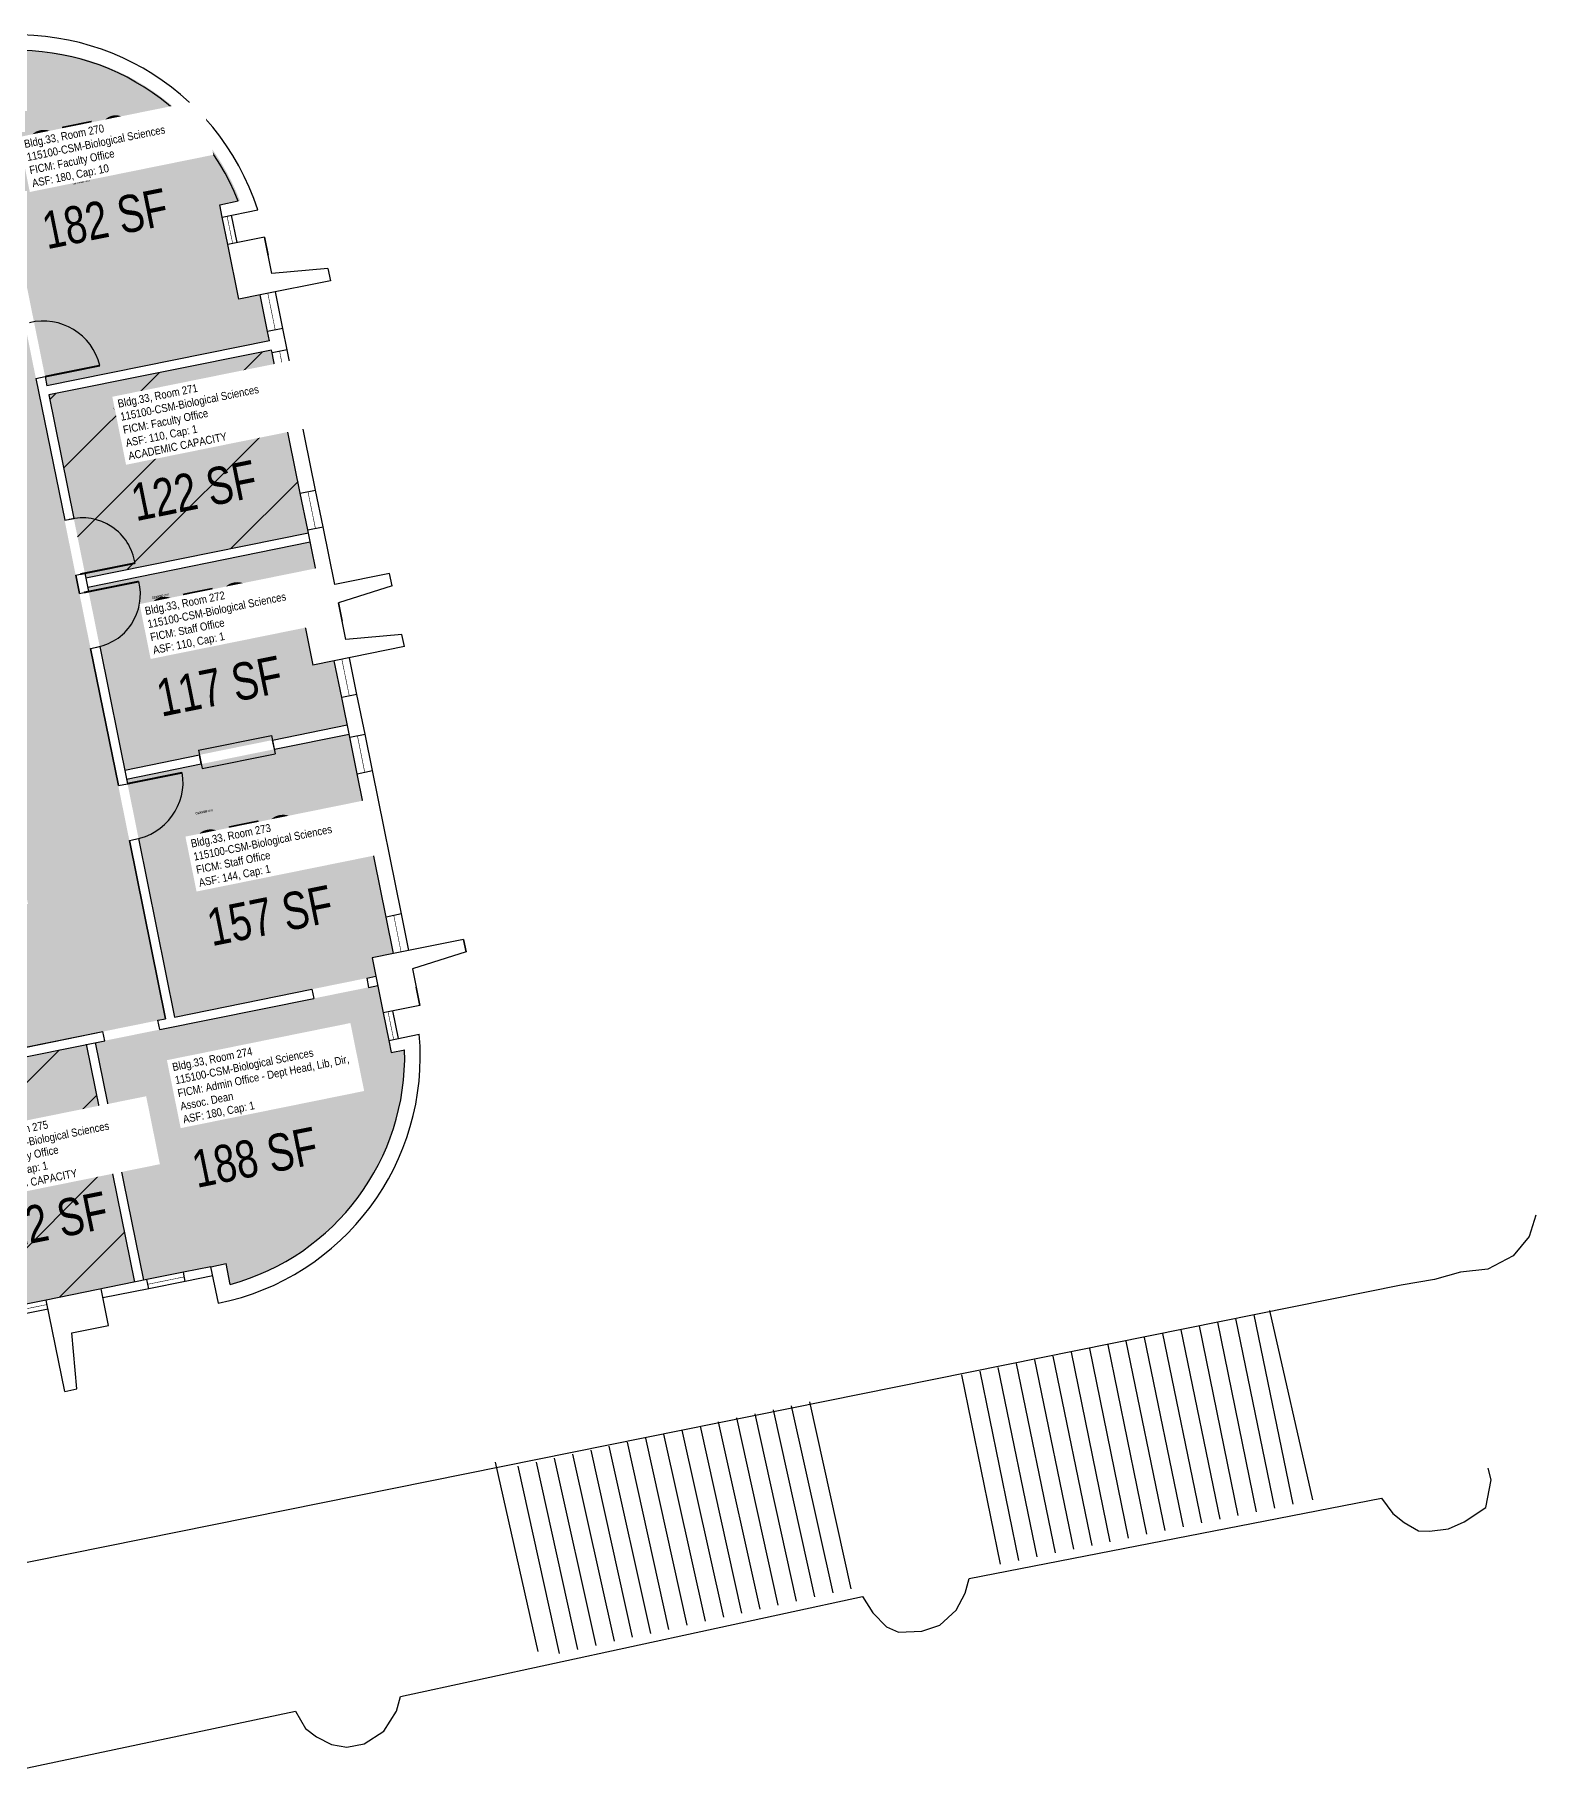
# Model space of a CAD drawing. Header units: inches. Extents: x 0 to 69221025, y 0 to 27683600.
# Drawn here: x 69220060 to 69221025, y 27680917 to 27682041 of the extents above; entities that cross this region are included whole.
import ezdxf
from ezdxf.enums import TextEntityAlignment as Align

# ---------------------------------------------------------------- set-up
doc = ezdxf.new("R2010")
doc.units = ezdxf.units.IN
doc.header["$LTSCALE"] = 0.25
doc.header["$MEASUREMENT"] = 0
for name, color, linetype in [('A-DOOR', 2, 'CONTINUOUS'), ('A-FLOR', 3, 'CONTINUOUS'), ('A-GLAZ', 1, 'CONTINUOUS'), ('A-IDEN-RNUM', 7, 'CONTINUOUS'), ('A-IDEN-SNUM', 4, 'CONTINUOUS'), ('A-IDEN-VNUM', 4, 'CONTINUOUS'), ('A-SITE', 3, 'CONTINUOUS'), ('A-WALL', 5, 'CONTINUOUS'), ('AREA-TEXT', 3, 'CONTINUOUS'), ('Rooms-Capacity', 4, 'CONTINUOUS'), ('Rooms-Category-Color', 7, 'CONTINUOUS'), ('Rooms-College-Color', 7, 'CONTINUOUS'), ('Rooms-Department-Color', 7, 'CONTINUOUS'), ('Rooms-Division-Color', 7, 'CONTINUOUS'), ('Rooms-Information', 7, 'CONTINUOUS')]:
    doc.layers.add(name, color=color, linetype=linetype)
doc.styles.add('CP_AREA', font='arial.ttf', dxfattribs={"height": 15})
doc.styles.add('CP_ROOMSNUMBER', font='arial.ttf', dxfattribs={"height": 1})
doc.styles.add('CP_ROOMVNUMBER', font='arial.ttf', dxfattribs={"width": 0.85, "height": 0.075})
pattern_1 = [(45, (0, 0), (-26.516504294, 26.516504294), [])]

msp = doc.modelspace()

# ---------------------------------------------------------------- hatches: boundary and pattern name
at = {"layer": 'Rooms-Capacity'}
h = msp.add_hatch(dxfattribs=at)
h.set_pattern_fill('ANSI31', color=256, scale=300, style=0)
h.set_pattern_definition(pattern_1)
h.paths.add_polyline_path([(69220235.7, 27681721.1), (69220211.9, 27681838.6), (69220068.8, 27681809.7), (69220092.6, 27681692.1)])
h = msp.add_hatch(dxfattribs=at)
h.set_pattern_fill('ANSI31', color=256, scale=300, style=0)
h.set_pattern_definition(pattern_1)
h.paths.add_polyline_path([(69220023, 27681219), (69220124, 27681239.4), (69220093.1, 27681392.3), (69219992.1, 27681371.8)])
at = {"layer": 'Rooms-Category-Color', "true_color": 0xfa9ba3}
h = msp.add_hatch(color=241, dxfattribs=at)
edge = h.paths.add_edge_path()
edge.add_line((69220210.7, 27681844.5), (69220204.7, 27681874))
edge.add_line((69220204.7, 27681874), (69220191, 27681871.2))
edge.add_line((69220191, 27681871.2), (69220178.7, 27681932))
edge.add_line((69220178.7, 27681932), (69220191.7, 27681934.6))
edge.add_arc((69220050.1, 27681879.4), 152, 21.3197, 99.3793)
edge.add_line((69220025.4, 27682029.3), (69220028.1, 27682015.7))
edge.add_line((69220028.1, 27682015.7), (69220027.1, 27682015.5))
edge.add_line((69220027.1, 27682015.5), (69220067.6, 27681815.6))
edge.add_line((69220067.6, 27681815.6), (69220210.7, 27681844.5))
at = {"layer": 'Rooms-Category-Color', "true_color": 0xadadad}
msp.add_hatch(color=253, dxfattribs=at).paths.add_polyline_path([(69220055.4, 27681482.6), (69219375.1, 27681344.9), (69219407.3, 27681186.2), (69219416.3, 27681188), (69219418.1, 27681179.2), (69219626.7, 27681221.4), (69219624.9, 27681230.2), (69219632.7, 27681231.8), (69219618.5, 27681302.3), (69220143.8, 27681408.6), (69220052.2, 27681861.4), (69219301.4, 27681709.5), (69219319.2, 27681621.3), (69219999.5, 27681758.9)])
at = {"layer": 'Rooms-Category-Color', "true_color": 0xfa9ba3}
for points in [[(69220235.7, 27681721.1), (69220211.9, 27681838.6), (69220068.8, 27681809.7), (69220092.6, 27681692.1)], [(69220260.7, 27681597.6), (69220252.3, 27681638.7), (69220238.6, 27681636), (69220229.1, 27681683), (69220242.8, 27681685.8), (69220236.9, 27681715.2), (69220093.8, 27681686.2), (69220117.6, 27681568.6)], [(69220279.1, 27681436), (69220276.7, 27681447.8), (69220290.4, 27681450.6), (69220261.9, 27681591.7), (69220118.8, 27681562.7), (69220149.7, 27681409.8)], [(69220023, 27681219), (69220124, 27681239.4), (69220093.1, 27681392.3), (69219992.1, 27681371.8)]]:
    msp.add_hatch(color=241, dxfattribs=at).paths.add_polyline_path(points)
h = msp.add_hatch(color=241, dxfattribs=at)
edge = h.paths.add_edge_path()
edge.add_line((69220098.9, 27681393.4), (69220129.9, 27681240.6))
edge.add_line((69220129.9, 27681240.6), (69220173, 27681249.3))
edge.add_line((69220173, 27681249.3), (69220182.8, 27681251.3))
edge.add_line((69220182.8, 27681251.3), (69220185.5, 27681237.9))
edge.add_arc((69220145.6, 27681384.6), 152, 285.2107, 361.5577)
edge.add_line((69220297.6, 27681388.7), (69220289, 27681387))
edge.add_line((69220289, 27681387), (69220287.4, 27681394.8))
edge.add_line((69220287.4, 27681394.8), (69220280.3, 27681430.1))
edge.add_line((69220280.3, 27681430.1), (69220098.9, 27681393.4))
at = {"layer": 'Rooms-College-Color', "true_color": 0xffe090}
h = msp.add_hatch(color=41, dxfattribs=at)
edge = h.paths.add_edge_path()
edge.add_line((69220210.7, 27681844.5), (69220204.7, 27681874))
edge.add_line((69220204.7, 27681874), (69220191, 27681871.2))
edge.add_line((69220191, 27681871.2), (69220178.7, 27681932))
edge.add_line((69220178.7, 27681932), (69220191.7, 27681934.6))
edge.add_arc((69220050.1, 27681879.4), 152, 21.3197, 99.3793)
edge.add_line((69220025.4, 27682029.3), (69220028.1, 27682015.7))
edge.add_line((69220028.1, 27682015.7), (69220027.1, 27682015.5))
edge.add_line((69220027.1, 27682015.5), (69220067.6, 27681815.6))
edge.add_line((69220067.6, 27681815.6), (69220210.7, 27681844.5))
at = {"layer": 'Rooms-College-Color', "true_color": 0xadadad}
msp.add_hatch(color=253, dxfattribs=at).paths.add_polyline_path([(69220055.4, 27681482.6), (69219375.1, 27681344.9), (69219407.3, 27681186.2), (69219416.3, 27681188), (69219418.1, 27681179.2), (69219626.7, 27681221.4), (69219624.9, 27681230.2), (69219632.7, 27681231.8), (69219618.5, 27681302.3), (69220143.8, 27681408.6), (69220052.2, 27681861.4), (69219301.4, 27681709.5), (69219319.2, 27681621.3), (69219999.5, 27681758.9)])
at = {"layer": 'Rooms-College-Color', "true_color": 0xffe090}
for points in [[(69220235.7, 27681721.1), (69220211.9, 27681838.6), (69220068.8, 27681809.7), (69220092.6, 27681692.1)], [(69220260.7, 27681597.6), (69220252.3, 27681638.7), (69220238.6, 27681636), (69220229.1, 27681683), (69220242.8, 27681685.8), (69220236.9, 27681715.2), (69220093.8, 27681686.2), (69220117.6, 27681568.6)], [(69220279.1, 27681436), (69220276.7, 27681447.8), (69220290.4, 27681450.6), (69220261.9, 27681591.7), (69220118.8, 27681562.7), (69220149.7, 27681409.8)], [(69220023, 27681219), (69220124, 27681239.4), (69220093.1, 27681392.3), (69219992.1, 27681371.8)]]:
    msp.add_hatch(color=41, dxfattribs=at).paths.add_polyline_path(points)
h = msp.add_hatch(color=41, dxfattribs=at)
edge = h.paths.add_edge_path()
edge.add_line((69220098.9, 27681393.4), (69220129.9, 27681240.6))
edge.add_line((69220129.9, 27681240.6), (69220173, 27681249.3))
edge.add_line((69220173, 27681249.3), (69220182.8, 27681251.3))
edge.add_line((69220182.8, 27681251.3), (69220185.5, 27681237.9))
edge.add_arc((69220145.6, 27681384.6), 152, 285.2107, 361.5577)
edge.add_line((69220297.6, 27681388.7), (69220289, 27681387))
edge.add_line((69220289, 27681387), (69220287.4, 27681394.8))
edge.add_line((69220287.4, 27681394.8), (69220280.3, 27681430.1))
edge.add_line((69220280.3, 27681430.1), (69220098.9, 27681393.4))
at = {"layer": 'Rooms-Department-Color', "true_color": 0xffe090}
h = msp.add_hatch(color=41, dxfattribs=at)
edge = h.paths.add_edge_path()
edge.add_line((69220210.7, 27681844.5), (69220204.7, 27681874))
edge.add_line((69220204.7, 27681874), (69220191, 27681871.2))
edge.add_line((69220191, 27681871.2), (69220178.7, 27681932))
edge.add_line((69220178.7, 27681932), (69220191.7, 27681934.6))
edge.add_arc((69220050.1, 27681879.4), 152, 21.3197, 99.3793)
edge.add_line((69220025.4, 27682029.3), (69220028.1, 27682015.7))
edge.add_line((69220028.1, 27682015.7), (69220027.1, 27682015.5))
edge.add_line((69220027.1, 27682015.5), (69220067.6, 27681815.6))
edge.add_line((69220067.6, 27681815.6), (69220210.7, 27681844.5))
at = {"layer": 'Rooms-Department-Color', "true_color": 0xacacac}
msp.add_hatch(color=253, dxfattribs=at).paths.add_polyline_path([(69220055.4, 27681482.6), (69219375.1, 27681344.9), (69219407.3, 27681186.2), (69219416.3, 27681188), (69219418.1, 27681179.2), (69219626.7, 27681221.4), (69219624.9, 27681230.2), (69219632.7, 27681231.8), (69219618.5, 27681302.3), (69220143.8, 27681408.6), (69220052.2, 27681861.4), (69219301.4, 27681709.5), (69219319.2, 27681621.3), (69219999.5, 27681758.9)])
at = {"layer": 'Rooms-Department-Color', "true_color": 0xffe090}
for points in [[(69220235.7, 27681721.1), (69220211.9, 27681838.6), (69220068.8, 27681809.7), (69220092.6, 27681692.1)], [(69220260.7, 27681597.6), (69220252.3, 27681638.7), (69220238.6, 27681636), (69220229.1, 27681683), (69220242.8, 27681685.8), (69220236.9, 27681715.2), (69220093.8, 27681686.2), (69220117.6, 27681568.6)], [(69220279.1, 27681436), (69220276.7, 27681447.8), (69220290.4, 27681450.6), (69220261.9, 27681591.7), (69220118.8, 27681562.7), (69220149.7, 27681409.8)], [(69220023, 27681219), (69220124, 27681239.4), (69220093.1, 27681392.3), (69219992.1, 27681371.8)]]:
    msp.add_hatch(color=41, dxfattribs=at).paths.add_polyline_path(points)
h = msp.add_hatch(color=41, dxfattribs=at)
edge = h.paths.add_edge_path()
edge.add_line((69220098.9, 27681393.4), (69220129.9, 27681240.6))
edge.add_line((69220129.9, 27681240.6), (69220173, 27681249.3))
edge.add_line((69220173, 27681249.3), (69220182.8, 27681251.3))
edge.add_line((69220182.8, 27681251.3), (69220185.5, 27681237.9))
edge.add_arc((69220145.6, 27681384.6), 152, 285.2107, 361.5577)
edge.add_line((69220297.6, 27681388.7), (69220289, 27681387))
edge.add_line((69220289, 27681387), (69220287.4, 27681394.8))
edge.add_line((69220287.4, 27681394.8), (69220280.3, 27681430.1))
edge.add_line((69220280.3, 27681430.1), (69220098.9, 27681393.4))
at = {"layer": 'Rooms-Division-Color', "true_color": 0xffe090}
h = msp.add_hatch(color=41, dxfattribs=at)
edge = h.paths.add_edge_path()
edge.add_line((69220210.7, 27681844.5), (69220204.7, 27681874))
edge.add_line((69220204.7, 27681874), (69220191, 27681871.2))
edge.add_line((69220191, 27681871.2), (69220178.7, 27681932))
edge.add_line((69220178.7, 27681932), (69220191.7, 27681934.6))
edge.add_arc((69220050.1, 27681879.4), 152, 21.3197, 99.3793)
edge.add_line((69220025.4, 27682029.3), (69220028.1, 27682015.7))
edge.add_line((69220028.1, 27682015.7), (69220027.1, 27682015.5))
edge.add_line((69220027.1, 27682015.5), (69220067.6, 27681815.6))
edge.add_line((69220067.6, 27681815.6), (69220210.7, 27681844.5))
at = {"layer": 'Rooms-Division-Color', "true_color": 0xadadad}
msp.add_hatch(color=253, dxfattribs=at).paths.add_polyline_path([(69220055.4, 27681482.6), (69219375.1, 27681344.9), (69219407.3, 27681186.2), (69219416.3, 27681188), (69219418.1, 27681179.2), (69219626.7, 27681221.4), (69219624.9, 27681230.2), (69219632.7, 27681231.8), (69219618.5, 27681302.3), (69220143.8, 27681408.6), (69220052.2, 27681861.4), (69219301.4, 27681709.5), (69219319.2, 27681621.3), (69219999.5, 27681758.9)])
at = {"layer": 'Rooms-Division-Color', "true_color": 0xffe090}
for points in [[(69220235.7, 27681721.1), (69220211.9, 27681838.6), (69220068.8, 27681809.7), (69220092.6, 27681692.1)], [(69220260.7, 27681597.6), (69220252.3, 27681638.7), (69220238.6, 27681636), (69220229.1, 27681683), (69220242.8, 27681685.8), (69220236.9, 27681715.2), (69220093.8, 27681686.2), (69220117.6, 27681568.6)], [(69220279.1, 27681436), (69220276.7, 27681447.8), (69220290.4, 27681450.6), (69220261.9, 27681591.7), (69220118.8, 27681562.7), (69220149.7, 27681409.8)], [(69220023, 27681219), (69220124, 27681239.4), (69220093.1, 27681392.3), (69219992.1, 27681371.8)]]:
    msp.add_hatch(color=41, dxfattribs=at).paths.add_polyline_path(points)
h = msp.add_hatch(color=41, dxfattribs=at)
edge = h.paths.add_edge_path()
edge.add_line((69220098.9, 27681393.4), (69220129.9, 27681240.6))
edge.add_line((69220129.9, 27681240.6), (69220173, 27681249.3))
edge.add_line((69220173, 27681249.3), (69220182.8, 27681251.3))
edge.add_line((69220182.8, 27681251.3), (69220185.5, 27681237.9))
edge.add_arc((69220145.6, 27681384.6), 152, 285.2107, 361.5577)
edge.add_line((69220297.6, 27681388.7), (69220289, 27681387))
edge.add_line((69220289, 27681387), (69220287.4, 27681394.8))
edge.add_line((69220287.4, 27681394.8), (69220280.3, 27681430.1))
edge.add_line((69220280.3, 27681430.1), (69220098.9, 27681393.4))

# ---------------------------------------------------------------- linework, layer by layer
at = {"layer": 'A-DOOR', "const_width": 1.2}
for points in [[(69220066.4, 27681821.5), (69220101.7, 27681828.6)], [(69220089, 27681694.5), (69220124.3, 27681701.6)], [(69220091.4, 27681682.7), (69220126.7, 27681689.8)], [(69220119.3, 27681559.8), (69220154.6, 27681566.9)]]:
    msp.add_lwpolyline(points, dxfattribs=at)
at = {"layer": 'A-DOOR'}
for centre, radius, start, end in [((69220065.2, 27681819.7), 37.5, 13.7293, 103.7293), ((69220090.2, 27681696.2), 34.5, 8.9491, 103.9282), ((69220093.2, 27681681.5), 34.5, 278.9491, 13.9282), ((69220117.6, 27681561), 37.5, 279.1481, 9.1481)]:
    msp.add_arc(centre, radius, start, end, dxfattribs=at)
at = {"layer": 'A-FLOR'}
for p, q in [((69220165, 27681581.3), (69220212, 27681590.8)), ((69220212, 27681590.8), (69220214.4, 27681579)), ((69220165, 27681581.3), (69220167.4, 27681569.5)), ((69220167.4, 27681569.5), (69220214.4, 27681579))]:
    msp.add_line(p, q, dxfattribs=at)
at = {"layer": 'A-GLAZ'}
for p, q in [((69220183.9, 27681906.5, 0), (69220180.3, 27681924.1, 0)), ((69220189.8, 27681907.7, 0), (69220186.2, 27681925.3, 0)), ((69220209.5, 27681850.4, 0), (69220204.7, 27681874, 0)), ((69220219.3, 27681852.4, 0), (69220214.5, 27681875.9, 0)), ((69220217, 27681813.2, 0), (69220212.3, 27681836.7, 0)), ((69220226.8, 27681815.1, 0), (69220222.1, 27681838.7, 0)), ((69220235.3, 27681723, 0), (69220230.5, 27681746.6, 0)), ((69220245.1, 27681725, 0), (69220240.3, 27681748.5, 0)), ((69220257.1, 27681615.2, 0), (69220252.3, 27681638.7, 0)), ((69220266.9, 27681617.2, 0), (69220262.1, 27681640.7, 0)), ((69220267, 27681566.2, 0), (69220262.3, 27681589.7, 0)), ((69220276.8, 27681568.2, 0), (69220272.1, 27681591.7, 0)), ((69220290.4, 27681450.6, 0), (69220285.7, 27681474.1, 0)), ((69220300.2, 27681452.5, 0), (69220295.5, 27681476.1, 0)), ((69220283.8, 27681412.5, 0), (69220287.4, 27681394.8, 0)), ((69220289.7, 27681413.7, 0), (69220293.3, 27681396, 0)), ((69220155.4, 27681245.7), (69220131.8, 27681241)), ((69220156.5, 27681239.9), (69220133, 27681235.1)), ((69220067.1, 27681227.9), (69220043.6, 27681223.1)), ((69220068.3, 27681222), (69220044.8, 27681217.3))]:
    msp.add_line(p, q, dxfattribs=at)
at = {"layer": 'A-GLAZ', "const_width": 0.36, "elevation": 0}
for points in [[(69220183.4, 27681924.7), (69220187, 27681907.1)], [(69220214.4, 27681851.4), (69220209.6, 27681875)], [(69220217.2, 27681837.7), (69220221.9, 27681814.1)], [(69220262, 27681616.2), (69220257.2, 27681639.7)], [(69220290.6, 27681475.1), (69220295.3, 27681451.5)], [(69220290.5, 27681395.5), (69220286.9, 27681413.1)], [(69220156, 27681242.8), (69220132.4, 27681238)], [(69220044.2, 27681220.2), (69220067.7, 27681225)]]:
    msp.add_lwpolyline(points, dxfattribs=at)
at = {"layer": 'A-GLAZ', "const_width": 0.36}
for points in [[(69220235.4, 27681747.5), (69220240.2, 27681724)], [(69220267.2, 27681590.7), (69220271.9, 27681567.2)]]:
    msp.add_lwpolyline(points, dxfattribs=at)
at = {"layer": 'A-SITE'}
for p, q in [((69221024.9, 27681282.4), (69221020.5, 27681268.7)), ((69221020.5, 27681268.7), (69221010.3, 27681256.3)), ((69221010.3, 27681256.3), (69220993.9, 27681247.8)), ((69220938.3, 27681237.5), (69219689.8, 27680985.6)), ((69220959.6, 27681241.1), (69220938.3, 27681237.5)), ((69220976.3, 27681245.7), (69220959.6, 27681241.1)), ((69220993.9, 27681247.8), (69220976.3, 27681245.7)), ((69220857, 27681094.2), (69220832, 27681216)), ((69220868.8, 27681096.6), (69220843.8, 27681218.4)), ((69220881.5, 27681099.4), (69220853.8, 27681221.1)), ((69220798.3, 27681082.1), (69220773.3, 27681203.9)), ((69220810, 27681084.6), (69220785, 27681206.3)), ((69220821.8, 27681087), (69220796.8, 27681208.8)), ((69220833.5, 27681089.4), (69220808.5, 27681211.2)), ((69220845.3, 27681091.8), (69220820.3, 27681213.6)), ((69220739.5, 27681070.1), (69220714.5, 27681191.9)), ((69220751.2, 27681072.5), (69220726.2, 27681194.3)), ((69220763, 27681074.9), (69220738, 27681196.7)), ((69220774.7, 27681077.3), (69220749.8, 27681199.1)), ((69220786.5, 27681079.7), (69220761.5, 27681201.5)), ((69220692.5, 27681060.4), (69220667.5, 27681182.2)), ((69220704.2, 27681062.8), (69220679.2, 27681184.6)), ((69220716, 27681065.3), (69220691, 27681187)), ((69220727.7, 27681067.7), (69220702.7, 27681189.5)), ((69220680.7, 27681058), (69220655.7, 27681179.8)), ((69220573, 27681039.6), (69220546.3, 27681159.9)), ((69220584.7, 27681042.2), (69220558, 27681162.5)), ((69220514.4, 27681026.6), (69220487.7, 27681146.9)), ((69220526.1, 27681029.2), (69220499.4, 27681149.5)), ((69220537.8, 27681031.8), (69220511.1, 27681152.1)), ((69220549.5, 27681034.4), (69220522.9, 27681154.7)), ((69220561.2, 27681037), (69220534.6, 27681157.3)), ((69220467.5, 27681016.2), (69220440.9, 27681136.6)), ((69220479.2, 27681018.8), (69220452.6, 27681139.1)), ((69220491, 27681021.4), (69220464.3, 27681141.7)), ((69220502.7, 27681024), (69220476, 27681144.3)), ((69220420.7, 27681005.9), (69220394, 27681126.2)), ((69220432.4, 27681008.5), (69220405.7, 27681128.8)), ((69220444.1, 27681011.1), (69220417.4, 27681131.4)), ((69220455.8, 27681013.6), (69220429.1, 27681134)), ((69220383.3, 27681001.9), (69220356, 27681123.6)), ((69220397.2, 27681000.7), (69220370.6, 27681121)), ((69220408.9, 27681003.3), (69220382.3, 27681123.6)), ((69220996, 27681112.4), (69220994.2, 27681119.9)), ((69220992.7, 27681094.6), (69220996, 27681112.4)), ((69220660.5, 27681048.8), (69220925.5, 27681100.5)), ((69220925.5, 27681100.5), (69220932.8, 27681090.6)), ((69220932.8, 27681090.6), (69220940.2, 27681084.9)), ((69220978.8, 27681085.4), (69220992.7, 27681094.6)), ((69220940.2, 27681084.9), (69220949.4, 27681079.6)), ((69220949.4, 27681079.6), (69220956.5, 27681079.4)), ((69220956.5, 27681079.4), (69220968.7, 27681080.8)), ((69220968.7, 27681080.8), (69220978.8, 27681085.4)), ((69220658, 27681039.4), (69220660.5, 27681048.8)), ((69220294.8, 27680973), (69220591.9, 27681037.3)), ((69220591.9, 27681037.3), (69220598.5, 27681026.8)), ((69220652.2, 27681028.6), (69220658, 27681039.4)), ((69220598.5, 27681026.8), (69220607.3, 27681017.9)), ((69220641.6, 27681018.8), (69220652.2, 27681028.6)), ((69220607.3, 27681017.9), (69220615, 27681014.3)), ((69220615, 27681014.3), (69220630.1, 27681015.1)), ((69220630.1, 27681015.1), (69220641.6, 27681018.8)), ((69220292.3, 27680963.6), (69220294.8, 27680973)), ((69220008.7, 27680917.4), (69220227.3, 27680963.7)), ((69220227.3, 27680963.7), (69220233.8, 27680952.4)), ((69220284.2, 27680950.8), (69220292.3, 27680963.6)), ((69220233.8, 27680952.4), (69220241, 27680947.1)), ((69220241, 27680947.1), (69220250.6, 27680942.2)), ((69220271.6, 27680942.6), (69220284.2, 27680950.8)), ((69220250.6, 27680942.2), (69220260.3, 27680940.5)), ((69220260.3, 27680940.5), (69220271.6, 27680942.6))]:
    msp.add_line(p, q, dxfattribs=at)
at = {"layer": 'A-WALL'}
for p, q in [((69220178.7, 27681932, 0), (69220190.5, 27681934.4, 0)), ((69220180.3, 27681924.1, 0), (69220178.7, 27681932, 0)), ((69220180.3, 27681924.1, 0), (69220203.1, 27681928.7, 0)), ((69220207.4, 27681911.2, 0), (69220183.9, 27681906.5, 0)), ((69220207.4, 27681911.2, 0), (69220209.8, 27681899.5, 0)), ((69220209.8, 27681899.5, 0), (69220207.4, 27681911.2, 0)), ((69220212.2, 27681887.7, 0), (69220207.4, 27681911.2, 0)), ((69220191, 27681871.2, 0), (69220183.9, 27681906.5, 0)), ((69220248.2, 27681891), (69220212.2, 27681887.7, 0)), ((69220248.2, 27681891, 0), (69220249.8, 27681883.1, 0)), ((69220249.8, 27681883.1), (69220204.7, 27681874, 0)), ((69220204.7, 27681874, 0), (69220191, 27681871.2, 0)), ((69220210.7, 27681844.5, 0), (69220067.6, 27681815.6)), ((69220219.3, 27681852.4, 0), (69220209.5, 27681850.4, 0)), ((69220210.7, 27681844.5, 0), (69220209.5, 27681850.4, 0)), ((69220222.1, 27681838.7, 0), (69220219.3, 27681852.4, 0)), ((69220211.9, 27681838.6, 0), (69220068.8, 27681809.7)), ((69220212.3, 27681836.7, 0), (69220211.9, 27681838.6, 0)), ((69220222.1, 27681838.7, 0), (69220212.3, 27681836.7, 0)), ((69220060.5, 27681820.3), (69220066.4, 27681821.5)), ((69220066.4, 27681821.5), (69220067.6, 27681815.6)), ((69220060.5, 27681820.3), (69220079, 27681729.2)), ((69220226.8, 27681815.1, 0), (69220217, 27681813.2, 0)), ((69220230.5, 27681746.6, 0), (69220217, 27681813.2, 0)), ((69220240.3, 27681748.5, 0), (69220226.8, 27681815.1, 0)), ((69220068.8, 27681809.7), (69220084.8, 27681730.3)), ((69220230.5, 27681746.6), (69220240.3, 27681748.5)), ((69220079, 27681729.2), (69220084.8, 27681730.3)), ((69220092.6, 27681692.1), (69220235.7, 27681721.1)), ((69220235.3, 27681723), (69220245.1, 27681725)), ((69220242.8, 27681685.8, 0), (69220235.3, 27681723, 0)), ((69220252.6, 27681687.8, 0), (69220245.1, 27681725, 0)), ((69220093.8, 27681686.2), (69220236.9, 27681715.2)), ((69220086.1, 27681693.9), (69220092, 27681695.1)), ((69220086.1, 27681693.9), (69220088.5, 27681682.1)), ((69220092, 27681695.1), (69220094.4, 27681683.3)), ((69220287.9, 27681694.9, 0), (69220252.6, 27681687.8, 0)), ((69220289.5, 27681687, 0), (69220255, 27681676, 0)), ((69220289.5, 27681687, 0), (69220287.9, 27681694.9, 0)), ((69220289.5, 27681687, 0), (69220287.9, 27681694.9, 0)), ((69220088.5, 27681682.1), (69220094.4, 27681683.3)), ((69220242.8, 27681685.8, 0), (69220229.1, 27681683, 0)), ((69220229.1, 27681683, 0), (69220238.6, 27681636, 0)), ((69220259.8, 27681652.5, 0), (69220255, 27681676, 0)), ((69220255, 27681676, 0), (69220257.4, 27681664.2, 0)), ((69220259.8, 27681652.5, 0), (69220257.4, 27681664.2, 0)), ((69220295.8, 27681655.7, 0), (69220259.8, 27681652.5, 0)), ((69220297.4, 27681647.9, 0), (69220295.8, 27681655.7, 0)), ((69220297.4, 27681647.9, 0), (69220295.8, 27681655.7, 0)), ((69220095.6, 27681646.8), (69220101.5, 27681648)), ((69220095.6, 27681646.8), (69220113.5, 27681558.6)), ((69220101.5, 27681648), (69220119.3, 27681559.8)), ((69220297.4, 27681647.9, 0), (69220252.3, 27681638.7, 0)), ((69220252.3, 27681638.7, 0), (69220238.6, 27681636, 0)), ((69220266.9, 27681617.2, 0), (69220257.1, 27681615.2, 0)), ((69220262.3, 27681589.7, 0), (69220257.1, 27681615.2, 0)), ((69220272.1, 27681591.7, 0), (69220266.9, 27681617.2, 0)), ((69220212.6, 27681587.9), (69220260.7, 27681597.6)), ((69220213.8, 27681582, 0), (69220212.6, 27681587.9, 0)), ((69220213.8, 27681582), (69220261.9, 27681591.7)), ((69220262.3, 27681589.7), (69220272.1, 27681591.7)), ((69220117.6, 27681568.6), (69220165.6, 27681578.3)), ((69220166.8, 27681572.5), (69220165.6, 27681578.3, 0)), ((69220118.8, 27681562.7), (69220166.8, 27681572.5)), ((69220267, 27681566.2), (69220276.8, 27681568.2)), ((69220285.7, 27681474.1, 0), (69220267, 27681566.2, 0)), ((69220295.5, 27681476.1, 0), (69220276.8, 27681568.2, 0)), ((69220113.5, 27681558.6), (69220119.3, 27681559.8)), ((69220120.6, 27681523.3), (69220126.5, 27681524.5)), ((69220120.6, 27681523.3), (69220143.8, 27681408.6)), ((69220126.5, 27681524.5), (69220149.7, 27681409.8)), ((69220295.5, 27681476.1, 0), (69220285.7, 27681474.1, 0)), ((69220290.4, 27681450.6, 0), (69220276.7, 27681447.8, 0)), ((69220335.5, 27681459.7), (69220290.4, 27681450.6, 0)), ((69220337.1, 27681451.8), (69220302.6, 27681440.8, 0)), ((69220337.1, 27681451.8, 0), (69220335.5, 27681459.7, 0)), ((69220335.5, 27681459.7, 0), (69220337.1, 27681451.8, 0)), ((69220276.7, 27681447.8, 0), (69220283.8, 27681412.5, 0)), ((69220302.6, 27681440.8, 0), (69220307.4, 27681417.3, 0)), ((69220273.2, 27681434.8, 0), (69220279.1, 27681436)), ((69220273.2, 27681434.8, 0), (69220274.4, 27681428.9, 0)), ((69220274.4, 27681428.9, 0), (69220280.3, 27681430.1)), ((69220307.3, 27681417.3, 0), (69220305, 27681429, 0)), ((69220140.1, 27681401.8, 0), (69220239.1, 27681421.8, 0)), ((69220149.7, 27681409.8, 0), (69220237.9, 27681427.7, 0)), ((69220237.9, 27681427.7, 0), (69220239.1, 27681421.8, 0)), ((69220307.4, 27681417.3, 0), (69220283.8, 27681412.5, 0)), ((69220138.9, 27681407.7, 0), (69220143.8, 27681408.6, 0)), ((69220140.1, 27681401.8, 0), (69220138.9, 27681407.7, 0)), ((69220029.1, 27681385.4, 0), (69220103.6, 27681400.5, 0)), ((69220030.3, 27681379.6, 0), (69220104.8, 27681394.6, 0)), ((69220104.8, 27681394.6, 0), (69220103.6, 27681400.5, 0)), ((69220287.4, 27681394.8, 0), (69220307, 27681398.8, 0)), ((69220287.4, 27681394.8, 0), (69220289, 27681387, 0)), ((69220124, 27681239.4), (69220093.1, 27681392.3, 0)), ((69220129.9, 27681240.6), (69220098.9, 27681393.4, 0)), ((69220289, 27681387, 0), (69220297.6, 27681388.7, 0)), ((69220173, 27681249.3), (69220155.4, 27681245.7)), ((69220173, 27681249.3), (69220182.8, 27681251.3)), ((69220177.8, 27681225.8, 0), (69220173, 27681249.3)), ((69220185.5, 27681237.9, 0), (69220182.8, 27681251.3)), ((69220131.8, 27681241), (69220067.1, 27681227.9)), ((69220133, 27681235.1, 0), (69220131.8, 27681241)), ((69220156.5, 27681239.9, 0), (69220155.4, 27681245.7)), ((69220174.2, 27681243.4), (69220156.5, 27681239.9)), ((69220079, 27681169.1, 0), (69220067.1, 27681227.9)), ((69220107.2, 27681211.5), (69220102.4, 27681235)), ((69220133, 27681235.1), (69220103.6, 27681229.2)), ((69220083.7, 27681206.8), (69220107.2, 27681211.5)), ((69220086.9, 27681170.7, 0), (69220083.7, 27681206.8, 0)), ((69220079, 27681169.1), (69220086.9, 27681170.7))]:
    msp.add_line(p, q, dxfattribs=at)
for points in [[(69220088.5, 27681682.1), (69220086.1, 27681693.9)], [(69220113.5, 27681558.6), (69220095.6, 27681646.8)], [(69220138.9, 27681407.7), (69220143.8, 27681408.6), (69220120.6, 27681523.3)], [(69220029.1, 27681385.4), (69220103.6, 27681400.5)]]:
    msp.add_lwpolyline(points, dxfattribs=at)
for centre, radius, start, end in [((69220048.9, 27681879.1, 0), 162, 17.8336, 102.6027), ((69220048.9, 27681879.1, 0), 152, 21.3197, 98.909), ((69220145.6, 27681384.6, 0), 162, 281.4387, 5.0438), ((69220145.6, 27681384.6, 0), 152, 285.2107, 1.5577)]:
    msp.add_arc(centre, radius, start, end, dxfattribs=at)

# ---------------------------------------------------------------- texts
at = {"layer": 'A-IDEN-RNUM', "style": 'CP_ROOMSNUMBER'}
for s, p in [('0270-00', (69220084.3, 27681944.9)), ('0271-00', (69220110.6, 27681800.1)), ('0272-00', (69220135.2, 27681678.5)), ('0273-00', (69220163.3, 27681539.9)), ('0274-00', (69220193.6, 27681375.3))]:
    msp.add_text(s, height=1.44, rotation=11.4387, dxfattribs=at).set_placement(p)
at = {"layer": 'A-IDEN-SNUM', "style": 'CP_ROOMSNUMBER'}
for s, p in [('0330027000', (69220084.3, 27681944.9)), ('0330027100', (69220110.6, 27681800.1)), ('0330027200', (69220135.2, 27681678.5)), ('0330027300', (69220163.3, 27681539.9)), ('0330027400', (69220193.6, 27681375.3))]:
    msp.add_text(s, height=1.44, rotation=11.4387, dxfattribs=at).set_placement(p)
at = {"layer": 'A-IDEN-VNUM', "style": 'CP_ROOMVNUMBER', "width": 0.85}
for s, p in [('270', (69220058.9, 27681941.7)), ('271', (69220120.5, 27681767.8)), ('272', (69220136.6, 27681641.5)), ('273', (69220166.1, 27681492)), ('274', (69220155.9, 27681339.9)), ('275', (69220024.3, 27681294.3))]:
    msp.add_text(s, height=36, rotation=11.4387, dxfattribs=at).set_placement(p)
at = {"layer": 'AREA-TEXT', "style": 'CP_AREA', "width": 0.75}
for s, p in [('182 SF', (69220105, 27681923.1)), ('122 SF', (69220162.2, 27681748.3)), ('117 SF', (69220178.5, 27681622.6)), ('157 SF', (69220211, 27681475.1)), ('188 SF', (69220201.3, 27681319.7)), ('112 SF', (69220066.4, 27681278.2))]:
    msp.add_text(s, height=24, rotation=11.4387, dxfattribs=at).set_placement(p, align=Align.MIDDLE_CENTER)

# ---------------------------------------------------------------- next in the draw order: texts
at = {"layer": 'Rooms-Information', "width": 115.2, "attachment_point": 7, "rotation": 11.4387, "style": 'CP_ROOMVNUMBER', "bg_fill": 3, "box_fill_scale": 1.5, "bg_fill_color": 256, "bg_fill_true_color": 13158600, "bg_fill_transparency": 0}
for s, insert, char_height in [('Bldg.33, Room 270^M^J115100-CSM-Biological Sciences^M^JFICM: Faculty Office^M^JASF: 180, Cap: 10', (69220058.9, 27681941.7), 5.143), ('Bldg.33, Room 271^M^J115100-CSM-Biological Sciences^M^JFICM: Faculty Office^M^JASF: 110, Cap: 1^M^JACADEMIC CAPACITY', (69220120.5, 27681767.8), 5.1429), ('Bldg.33, Room 272^M^J115100-CSM-Biological Sciences^M^JFICM: Staff Office^M^JASF: 110, Cap: 1', (69220136.6, 27681641.5), 5.143), ('Bldg.33, Room 273^M^J115100-CSM-Biological Sciences^M^JFICM: Staff Office^M^JASF: 144, Cap: 1', (69220166.1, 27681492), 5.143), ('Bldg.33, Room 275^M^J115100-CSM-Biological Sciences^M^JFICM: Faculty Office^M^JASF: 104, Cap: 1^M^JACADEMIC CAPACITY', (69220024.3, 27681294.3), 5.1429)]:
    msp.add_mtext(s, dxfattribs=dict(at, insert=insert, char_height=char_height))

# ---------------------------------------------------------------- next in the draw order: texts
at = {"layer": 'Rooms-Information', "insert": (69220155.9, 27681339.9), "char_height": 5.1429, "width": 115.2, "attachment_point": 7, "rotation": 11.4387, "style": 'CP_ROOMVNUMBER', "bg_fill": 3, "box_fill_scale": 1.5, "bg_fill_color": 256, "bg_fill_true_color": 13158600, "bg_fill_transparency": 0}
msp.add_mtext('Bldg.33, Room 274^M^J115100-CSM-Biological Sciences^M^JFICM: Admin Office - Dept Head, Lib, Dir, Assoc. Dean^M^JASF: 180, Cap: 1', dxfattribs=at)

doc.saveas('drawing.dxf')
